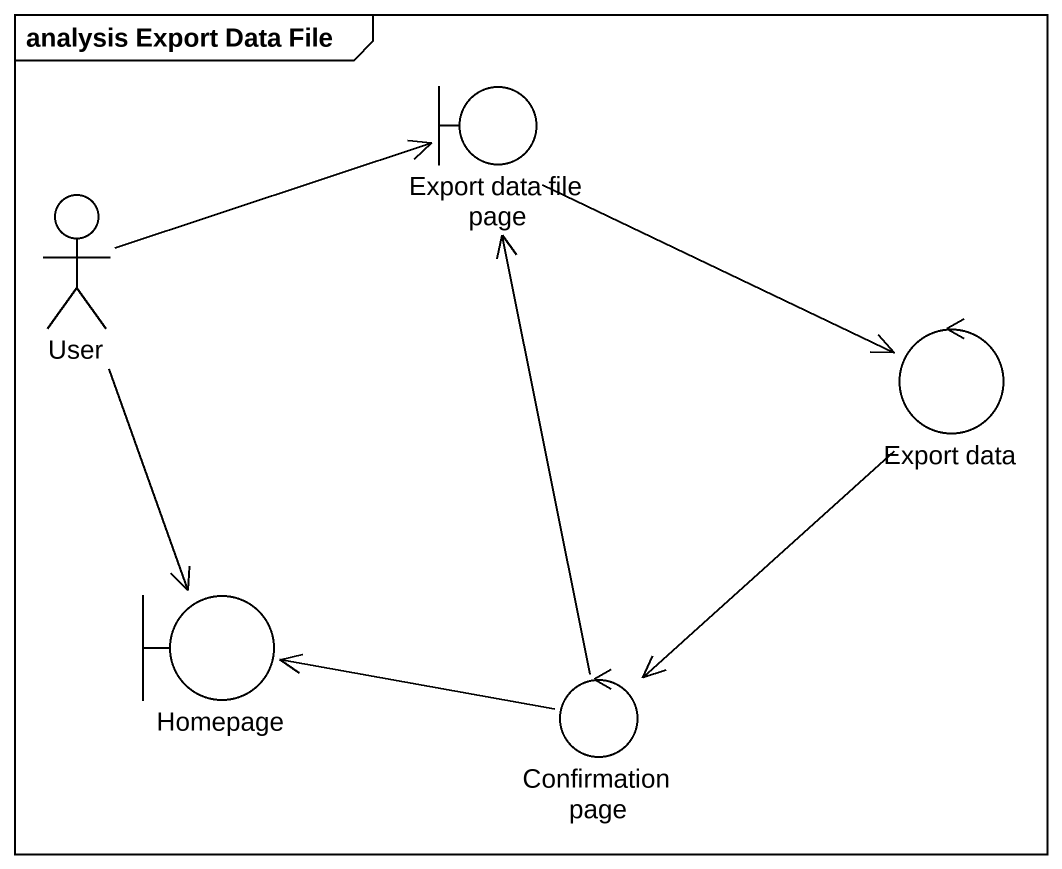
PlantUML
@startuml
mainframe analysis Export Data File
boundary "Export data file page" as Export_data_file_page
actor User
control "Export data" as Export_data
boundary Homepage
control "Confirmation page" as Confirmation_page
Export_data_file_page -right-> Export_data
User -right-> Export_data_file_page
User --> Homepage
Export_data --> Confirmation_page
Confirmation_page -up-> Export_data_file_page
Confirmation_page -left-> Homepage
@enduml
